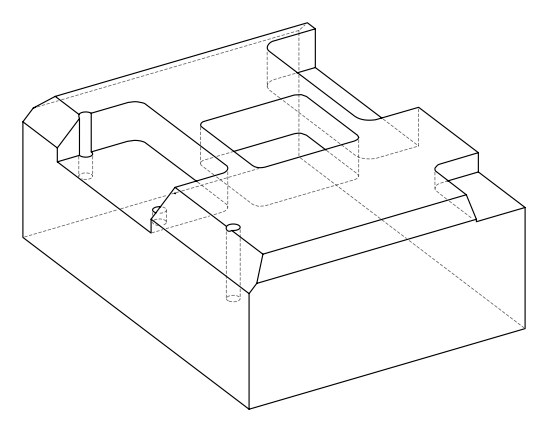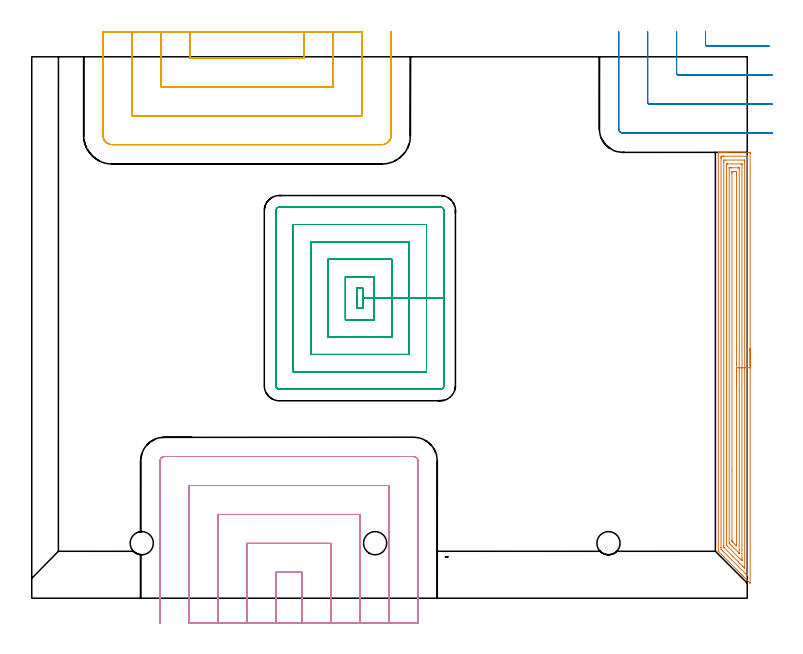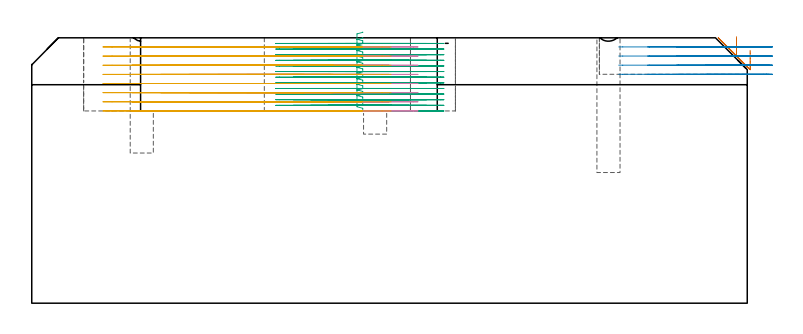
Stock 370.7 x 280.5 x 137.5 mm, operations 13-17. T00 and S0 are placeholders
(PLAN: 17 operations, 10 tool changes, 119.6 min)
(1 SPOT_DRILL | STEP1POCKET | NXT0321_9005460120000 | 0.03 min | 1 mm3)
(2 SPOT_DRILL_1 | STEP1POCKET_1 | NXT0321_9005460120000 | 0.04 min | 4176 mm3)
(3 SPOT_DRILL_2 | STEP1POCKET_2 | NXT0321_9005460120000 | 0.03 min | 1 mm3)
(4 DRILL_BLIND_HOLE_INTO_CENTER | STEP1POCKET | UGT0301_197 | 0.25 min | 2758 mm3)
(5 DRILL_TO_ENLARGE_BLIND_HOLE | STEP1POCKET | UGT0301_373 | 0.25 min | 3972 mm3)
(6 DRILL_BLIND_HOLE_INTO_CENTER_1 | STEP1POCKET_1 | UGT0301_197 | 0.07 min | 513 mm3)
(7 DRILL_TO_ENLARGE_BLIND_HOLE_1 | STEP1POCKET_1 | UGT0301_373 | 0.07 min | 937 mm3)
(8 DRILL_BLIND_HOLE_INTO_CENTER_2 | STEP1POCKET_2 | UGT0301_197 | 0.29 min | 3238 mm3)
(9 DRILL_TO_ENLARGE_BLIND_HOLE_2 | STEP1POCKET_2 | UGT0301_373 | 0.29 min | 4631 mm3)
(10 AREA_MILL | FG_CHAMFER_SURFACE | UGT0205_001 | 4.12 min | 19080 mm3)
(11 AREA_MILL_1 | FG_CHAMFER_SURFACE_1 | UGT0205_001 | 11.64 min | 49829 mm3)
(12 AREA_MILL_2 | FG_CHAMFER_SURFACE_2 | UGT0205_001 | 10.84 min | 24835 mm3)
(13 AREA_MILL_3 | FG_CHAMFER_SURFACE_3 | UGT0205_001 | 10.66 min | 29915 mm3)
(14 MILL_CORNER_NOTCH_RECTANGULAR | CORNER_NOTCH_RECTANGULAR | UGT0201_094 | Follow Part, ap 5, ae 75% | 3.12 min | 70063 mm3)
(15 MILL_RECTANGULAR_POCKET | POCKET_RECTANGULAR_STRAIGHT | NXT0201_011 | Follow Part, ap 3, ae 75% | 31.39 min | 396981 mm3)
(16 MILL_SLOT | SLOT_PARTIAL_RECTANGULAR | UGT0201_094 | Follow Part, ap 5, ae 75% | 24.86 min | 471760 mm3)
(17 MILL_SLOT_1 | SLOT_PARTIAL_RECTANGULAR_1 | UGT0201_094 | Follow Part, ap 5, ae 75% | 21.69 min | 352625 mm3)
(TOOL NXT0321_9005460120000 | NC Spot Drill, 142deg, 12mm, Carbide, Uncoated | D12 PA142 FL30 Z2)
(TOOL UGT0301_197 | Twist Drill 7.8 mm | D7.8 PA118 FL73 Z2)
(TOOL UGT0301_373 | Twist Drill Flat Bottom 12 mm | D12 PA180 FL101 Z2)
(TOOL UGT0205_001 | Chamfer Mill 20 x 3 x 45 deg. | D20 FL50 Z2)
(TOOL UGT0201_094 | End mill 20 mm | D20 FL38 Z4)
(TOOL NXT0201_011 | ENDMILL 12mm [2P460-1200-NA 1630] | D12 FL38 Z6)
(OP 13 AREA_MILL_3)
G17 G21 G94 G90
T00 M6
G54
G17 G0 G90 X372.2 Y129.4 S1061 M3
G43 Z147.5 H0
Z131.
G94 G1 Y129.362 Z130.128 F250.
Y129.248 Z129.264
Y129.059 Z128.412
Y128.797 Z127.58
Y128.463 Z126.774
Y128.06 Z126.
Y127.592 Z125.264
Y127.06 Z124.572
Y126.471 Z123.929
Y125.828 Z123.34
Y125.136 Z122.809
Y124.4 Z122.34
Y123.626 Z121.937
Y122.82 Z121.603
Y121.988 Z121.341
Y121.136 Z121.152
Y120.272 Z121.038
Y119.4 Z121.
Y7.983
X372.199 Y7.948 Z121.001
X372.193 Y7.819 Z121.006
X372.052 Y7.948 Z121.148
X368.93 Y11.069 Z124.268
X368.766 Y11.232 Z124.429
X368.607 Y11.392 Z124.591
X368.485 Y11.514 Z124.713
X368.328 Y11.67 Z124.867
X368.177 Y11.822 Z125.021
X368.039 Y11.96 Z125.159
X367.89 Y12.108 Z125.305
X367.747 Y12.252 Z125.451
X367.593 Y12.406 Z125.605
X367.452 Y12.546 Z125.743
X367.317 Y12.682 Z125.881
X367.147 Y12.852 Z126.051
X358.696 Y21.303 Z134.503
X355.977 Y24.023 Z137.222
X355.798 Y24.204 Z137.4
X355.704 Y24.306 Z137.489
X355.7 Y24.443 Z137.5
Y230.852
X355.702 Y230.99 Z137.488
X355.82 Y230.997 Z137.372
X355.945 Y231. Z137.254
X356.651 Z136.549
X357.24 Z135.96
X357.821 Z135.375
X358.111 Z135.085
X358.696 Z134.5
X358.987 Z134.21
X359.572 Z133.623
X360.155 Z133.04
X371.83 Z121.367
X372.127 Y230.996 Z121.07
X372.192 Y230.99 Z121.005
X372.199 Y230.923 Z120.999
X372.2 Y230.406 Z121.
Y119.4
X370.786 Z122.414
X370.785 Y11.96 Z122.415
X370.784 Y11.752 Z122.416
X370.781 Y11.701 Z122.419
X370.78 Y11.686 Z122.42
X370.774 Y11.688 Z122.426
X370.722 Y11.735 Z122.478
X370.49 Y11.96 Z122.71
X357.821 Y24.63 Z135.379
X357.122 Y25.335 Z136.078
X357.116 Y26.053 Z136.084
X357.115 Y26.226 Z136.085
X357.114 Y227.731 Z136.086
X357.115 Y228.45 Z136.085
X357.117 Y228.623 Z136.083
X357.121 Y228.973 Z136.079
X357.459 Y228.992 Z135.741
X357.821 Y228.997 Z135.379
X358.326 Y229. Z134.874
X358.696 Z134.504
X370.585 Z122.615
X370.73 Y228.997 Z122.47
X370.755 Y228.995 Z122.445
X370.776 Y228.991 Z122.424
X370.779 Y228.96 Z122.421
X370.784 Y228.797 Z122.416
X370.785 Y228.623 Z122.415
X370.786 Y119.4 Z122.414
X369.372 Z123.828
X369.371 Y16.248 Z123.829
X369.37 Y16.076 Z123.83
X369.364 Y15.735 Z123.836
X369.36 Y15.55 Z123.84
X369.307 Y15.599 Z123.893
X369.204 Y15.699 Z123.996
X368.481 Y16.418 Z124.719
X358.696 Y26.204 Z134.504
X358.675 Y26.226 Z134.525
X358.536 Y26.39 Z134.664
X358.53 Y27.118 Z134.67
X358.529 Y27.288 Z134.671
Y225.948
X358.53 Y226.118 Z134.67
X358.536 Y226.84 Z134.664
X358.546 Y226.993 Z134.654
X359.572 Y227. Z133.628
X369.048 Y226.999 Z124.152
X369.204 Y226.995 Z123.996
X369.354 Y226.99 Z123.846
X369.364 Y226.84 Z123.836
X369.368 Y226.673 Z123.832
X369.371 Y225.948 Z123.829
Y225.777
X369.372 Y119.4 Z123.828
X367.957 Z125.243
Y20.362
X367.956 Y19.985 Z125.244
X367.953 Y19.475 Z125.247
X367.951 Y19.416 Z125.249
X367.702 Y19.653 Z125.498
X367.538 Y19.812 Z125.662
X360.232 Y27.118 Z132.968
X360.009 Y27.348 Z133.191
X359.949 Y27.413 Z133.251
X359.947 Y27.44 Z133.253
X359.944 Y27.503 Z133.256
X359.943 Y27.632 Z133.257
Y224.165
X359.944 Y224.678 Z133.256
X359.946 Y224.85 Z133.254
X359.95 Y224.978 Z133.25
X360.038 Y224.99 Z133.162
X360.448 Y224.999 Z132.752
X360.503 Y225. Z132.697
X367.508 Z125.692
X367.859 Y224.993 Z125.341
X367.941 Y224.99 Z125.259
X367.95 Y224.94 Z125.25
X367.953 Y224.879 Z125.247
X367.957 Y224.543 Z125.243
Y119.4
X366.543 Z126.657
Y23.551
X366.541 Y23.37 Z126.659
X366.538 Y23.281 Z126.662
X366.537 Y23.274 Z126.663
X366.526 Y23.28 Z126.674
X366.498 Y23.304 Z126.702
X366.433 Y23.366 Z126.767
X362.199 Y27.6 Z131.001
X361.792 Y28.009 Z131.408
X361.37 Y28.44 Z131.83
X361.358 Y28.866 Z131.842
X361.357 Y28.901 Z131.843
X361.358 Y222.81 Z131.842
X361.359 Y222.917 Z131.841
X361.361 Y222.97 Z131.839
X361.363 Y222.988 Z131.837
X361.39 Y222.99 Z131.81
X361.594 Y222.998 Z131.606
X362.199 Y223. Z131.001
X362.467 Z130.733
X365.97 Y222.999 Z127.23
X366.422 Y222.993 Z126.778
X366.528 Y222.99 Z126.672
X366.537 Y222.983 Z126.663
X366.539 Y222.964 Z126.661
X366.541 Y222.915 Z126.659
X366.543 Y222.815 Z126.657
Y222.416
Y119.4
X365.129 Z128.071
Y27.701 Z128.072
X365.126 Y27.392 Z128.074
X365.122 Y27.187 Z128.078
X365.119 Y27.14 Z128.081
X365.088 Y27.167 Z128.112
X365.018 Y27.233 Z128.182
X364.826 Y27.423 Z128.374
X363.348 Y28.901 Z129.852
X363.074 Y29.18 Z130.126
X362.778 Y29.489 Z130.422
X362.774 Y29.793 Z130.426
X362.772 Y30.101 Z130.428
X362.771 Y66.377 Z130.429
Y220.015
X362.774 Y220.598 Z130.426
X362.778 Y220.901 Z130.422
X362.785 Y220.99 Z130.415
X362.877 Y220.994 Z130.323
X363.074 Y220.997 Z130.126
X363.556 Y221. Z129.644
X364.431 Z128.769
X364.826 Y220.999 Z128.374
X364.957 Y220.997 Z128.243
X365.062 Y220.992 Z128.138
X365.122 Y220.986 Z128.078
X365.124 Y220.907 Z128.076
X365.127 Y220.598 Z128.073
X365.129 Y220.29 Z128.071
Y219.707
Y119.4
Y118.528 Z128.109
Y117.664 Z128.223
Y116.812 Z128.412
Y115.98 Z128.674
Y115.174 Z129.008
Y114.4 Z129.411
Y113.664 Z129.88
Y112.972 Z130.411
Y112.329 Z131.
Y111.74 Z131.643
Y111.208 Z132.335
Y110.74 Z133.071
Y110.337 Z133.845
Y110.003 Z134.651
Y109.741 Z135.483
Y109.552 Z136.335
Y109.438 Z137.2
Y109.4 Z138.071
G0 Z147.5
M5
M2
(OP 14 MILL_CORNER_NOTCH_RECTANGULAR)
G17 G21 G94 G90
T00 M6
G54
G17 G0 G90 X349.1 Y293.5 S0 M3
G43 Z147.5 H0
Z132.775
G94 G1 Y290.5 F250.
Y286.995 F500.
G3 X350.095 Y286. R1.
G1 X379.052
X382.052 F250.
G0 Z147.5
X334.1 Y293.5
Z132.775
G1 Y290.5
Y271.995 F500.
G3 X335.095 Y271. R1.
G1 X380.7
X383.7 F250.
G0 Z147.5
X319.1 Y293.5
Z132.775
G1 Y290.5
Y256.995 F500.
G3 X320.095 Y256. R1.
G1 X380.7
X383.7 F250.
G0 Z147.5
X304.1 Y293.5
Z132.775
G1 Y290.5
Y243.1 F500.
G3 X306.2 Y241. R2.1
G1 X380.7
X383.7 F250.
G0 Z147.5
X349.1 Y293.5
Z128.05
G1 Y290.5
Y286.995 F500.
G3 X350.095 Y286. R1.
G1 X379.052
X382.052 F250.
G0 Z147.5
X334.1 Y293.5
Z128.05
G1 Y290.5
Y271.995 F500.
G3 X335.095 Y271. R1.
G1 X380.7
X383.7 F250.
G0 Z147.5
X319.1 Y293.5
Z128.05
G1 Y290.5
Y256.995 F500.
G3 X320.095 Y256. R1.
G1 X380.7
X383.7 F250.
G0 Z147.5
X304.1 Y293.5
Z128.05
G1 Y290.5
Y243.1 F500.
G3 X306.2 Y241. R2.1
G1 X380.7
X383.7 F250.
G0 Z147.5
X349.1 Y293.5
Z123.325
G1 Y290.5
Y286.995 F500.
G3 X350.095 Y286. R1.
G1 X379.052
X382.052 F250.
G0 Z147.5
X334.1 Y293.5
Z123.325
G1 Y290.5
Y271.995 F500.
G3 X335.095 Y271. R1.
G1 X380.7
X383.7 F250.
G0 Z147.5
X319.1 Y293.5
Z123.325
G1 Y290.5
Y256.995 F500.
G3 X320.095 Y256. R1.
G1 X380.7
X383.7 F250.
G0 Z147.5
X304.1 Y293.5
Z123.325
G1 Y290.5
Y243.1 F500.
G3 X306.2 Y241. R2.1
G1 X380.7
X383.7 F250.
G0 Z147.5
X349.1 Y293.5
Z118.6
G1 Y290.5
Y286.995 F500.
G3 X350.095 Y286. R1.
G1 X379.052
X382.052 F250.
G0 Z147.5
X334.1 Y293.5
Z118.6
G1 Y290.5
Y271.995 F500.
G3 X335.095 Y271. R1.
G1 X380.7
X383.7 F250.
G0 Z147.5
X319.1 Y293.5
Z118.6
G1 Y290.5
Y256.995 F500.
G3 X320.095 Y256. R1.
G1 X380.7
X383.7 F250.
G0 Z147.5
X304.1 Y293.5
Z118.6
G1 Y290.5
Y243.1 F500.
G3 X306.2 Y241. R2.1
G1 X380.7
X383.7 F250.
G0 Z147.5
M5
M2
(OP 15 MILL_RECTANGULAR_POCKET)
G17 G21 G94 G90
T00 M6
G54
G17 G0 G90 X171.5 Y159.974 S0 M3
G43 Z147.5 H1
Z140.5
G94 G1 Y160.6 Z140.332 F250.
X168.5 Z139.528
Y150.3 Z136.768
X171.5 Z135.964
Y155.45 Z134.585
Y160.6 F500.
X168.5
Y150.3
X171.5
Y155.45
X177.5
Y166.6
X162.5
Y144.3
X177.5
Y155.45
X186.5
Y175.6
X153.5
Y135.3
X186.5
Y155.45
X195.5
Y184.6
X144.5
Y126.3
X195.5
Y155.45
X204.5
Y193.6
X135.5
Y117.3
X204.5
Y155.45
X213.5
Y200.8
G3 X211.7 Y202.6 R1.8
G1 X128.3
G3 X126.5 Y200.8 R1.8
G1 Y110.1
G3 X128.3 Y108.3 R1.8
G1 X211.7
G3 X213.5 Y110.1 R1.8
G1 Y155.45
Y156.45
G0 X171.5 Y159.974 Z137.585
G1 Y160.6 Z137.417 F250.
X168.5 Z136.613
Y150.3 Z133.853
X171.5 Z133.049
Y155.45 Z131.669
Y160.6 F500.
X168.5
Y150.3
X171.5
Y155.45
X177.5
Y166.6
X162.5
Y144.3
X177.5
Y155.45
X186.5
Y175.6
X153.5
Y135.3
X186.5
Y155.45
X195.5
Y184.6
X144.5
Y126.3
X195.5
Y155.45
X204.5
Y193.6
X135.5
Y117.3
X204.5
Y155.45
X213.5
Y200.8
G3 X211.7 Y202.6 R1.8
G1 X128.3
G3 X126.5 Y200.8 R1.8
G1 Y110.1
G3 X128.3 Y108.3 R1.8
G1 X211.7
G3 X213.5 Y110.1 R1.8
G1 Y155.45
Y156.45
G0 X171.5 Y159.974 Z134.669
G1 Y160.6 Z134.501 F250.
X168.5 Z133.697
Y150.3 Z130.938
X171.5 Z130.134
Y155.45 Z128.754
Y160.6 F500.
X168.5
Y150.3
X171.5
Y155.45
X177.5
Y166.6
X162.5
Y144.3
X177.5
Y155.45
X186.5
Y175.6
X153.5
Y135.3
X186.5
Y155.45
X195.5
Y184.6
X144.5
Y126.3
X195.5
Y155.45
X204.5
Y193.6
X135.5
Y117.3
X204.5
Y155.45
X213.5
Y200.8
G3 X211.7 Y202.6 R1.8
G1 X128.3
G3 X126.5 Y200.8 R1.8
G1 Y110.1
G3 X128.3 Y108.3 R1.8
G1 X211.7
G3 X213.5 Y110.1 R1.8
G1 Y155.45
Y156.45
G0 X171.5 Y159.974 Z131.754
G1 Y160.6 Z131.586 F250.
X168.5 Z130.782
Y150.3 Z128.022
X171.5 Z127.218
Y155.45 Z125.838
Y160.6 F500.
X168.5
Y150.3
X171.5
Y155.45
X177.5
Y166.6
X162.5
Y144.3
X177.5
Y155.45
X186.5
Y175.6
X153.5
Y135.3
X186.5
Y155.45
X195.5
Y184.6
X144.5
Y126.3
X195.5
Y155.45
X204.5
Y193.6
X135.5
Y117.3
X204.5
Y155.45
X213.5
Y200.8
G3 X211.7 Y202.6 R1.8
G1 X128.3
G3 X126.5 Y200.8 R1.8
G1 Y110.1
G3 X128.3 Y108.3 R1.8
G1 X211.7
G3 X213.5 Y110.1 R1.8
G1 Y155.45
Y156.45
G0 X171.5 Y159.974 Z128.838
G1 Y160.6 Z128.671 F250.
X168.5 Z127.867
Y150.3 Z125.107
X171.5 Z124.303
Y155.45 Z122.923
Y160.6 F500.
X168.5
Y150.3
X171.5
Y155.45
X177.5
Y166.6
X162.5
Y144.3
X177.5
Y155.45
X186.5
Y175.6
X153.5
Y135.3
X186.5
Y155.45
X195.5
Y184.6
X144.5
Y126.3
X195.5
Y155.45
X204.5
Y193.6
X135.5
Y117.3
X204.5
Y155.45
X213.5
Y200.8
G3 X211.7 Y202.6 R1.8
G1 X128.3
G3 X126.5 Y200.8 R1.8
G1 Y110.1
G3 X128.3 Y108.3 R1.8
G1 X211.7
G3 X213.5 Y110.1 R1.8
G1 Y155.45
Y156.45
G0 X171.5 Y159.974 Z125.923
G1 Y160.6 Z125.755 F250.
X168.5 Z124.951
Y150.3 Z122.191
X171.5 Z121.388
Y155.45 Z120.008
Y160.6 F500.
X168.5
Y150.3
X171.5
Y155.45
X177.5
Y166.6
X162.5
Y144.3
X177.5
Y155.45
X186.5
Y175.6
X153.5
Y135.3
X186.5
Y155.45
X195.5
Y184.6
X144.5
Y126.3
X195.5
Y155.45
X204.5
Y193.6
X135.5
Y117.3
X204.5
Y155.45
X213.5
Y200.8
G3 X211.7 Y202.6 R1.8
G1 X128.3
G3 X126.5 Y200.8 R1.8
G1 Y110.1
G3 X128.3 Y108.3 R1.8
G1 X211.7
G3 X213.5 Y110.1 R1.8
G1 Y155.45
Y156.45
G0 X171.5 Y159.974 Z123.008
G1 Y160.6 Z122.84 F250.
X168.5 Z122.036
Y150.3 Z119.276
X171.5 Z118.472
Y155.45 Z117.092
Y160.6 F500.
X168.5
Y150.3
X171.5
Y155.45
X177.5
Y166.6
X162.5
Y144.3
X177.5
Y155.45
X186.5
Y175.6
X153.5
Y135.3
X186.5
Y155.45
X195.5
Y184.6
X144.5
Y126.3
X195.5
Y155.45
X204.5
Y193.6
X135.5
Y117.3
X204.5
Y155.45
X213.5
Y200.8
G3 X211.7 Y202.6 R1.8
G1 X128.3
G3 X126.5 Y200.8 R1.8
G1 Y110.1
G3 X128.3 Y108.3 R1.8
G1 X211.7
G3 X213.5 Y110.1 R1.8
G1 Y155.45
Y156.45
G0 X171.5 Y159.974 Z120.092
G1 Y160.6 Z119.924 F250.
X168.5 Z119.121
Y150.3 Z116.361
X171.5 Z115.557
Y155.45 Z114.177
Y160.6 F500.
X168.5
Y150.3
X171.5
Y155.45
X177.5
Y166.6
X162.5
Y144.3
X177.5
Y155.45
X186.5
Y175.6
X153.5
Y135.3
X186.5
Y155.45
X195.5
Y184.6
X144.5
Y126.3
X195.5
Y155.45
X204.5
Y193.6
X135.5
Y117.3
X204.5
Y155.45
X213.5
Y200.8
G3 X211.7 Y202.6 R1.8
G1 X128.3
G3 X126.5 Y200.8 R1.8
G1 Y110.1
G3 X128.3 Y108.3 R1.8
G1 X211.7
G3 X213.5 Y110.1 R1.8
G1 Y155.45
Y156.45
G0 X171.5 Y159.974 Z117.177
G1 Y160.6 Z117.009 F250.
X168.5 Z116.205
Y150.3 Z113.445
X171.5 Z112.641
Y155.45 Z111.262
Y160.6 F500.
X168.5
Y150.3
X171.5
Y155.45
X177.5
Y166.6
X162.5
Y144.3
X177.5
Y155.45
X186.5
Y175.6
X153.5
Y135.3
X186.5
Y155.45
X195.5
Y184.6
X144.5
Y126.3
X195.5
Y155.45
X204.5
Y193.6
X135.5
Y117.3
X204.5
Y155.45
X213.5
Y200.8
G3 X211.7 Y202.6 R1.8
G1 X128.3
G3 X126.5 Y200.8 R1.8
G1 Y110.1
G3 X128.3 Y108.3 R1.8
G1 X211.7
G3 X213.5 Y110.1 R1.8
G1 Y155.45
Y156.45
G0 X171.5 Y159.974 Z114.262
G1 Y160.6 Z114.094 F250.
X168.5 Z113.29
Y150.3 Z110.53
X171.5 Z109.726
Y155.45 Z108.346
Y160.6 F500.
X168.5
Y150.3
X171.5
Y155.45
X177.5
Y166.6
X162.5
Y144.3
X177.5
Y155.45
X186.5
Y175.6
X153.5
Y135.3
X186.5
Y155.45
X195.5
Y184.6
X144.5
Y126.3
X195.5
Y155.45
X204.5
Y193.6
X135.5
Y117.3
X204.5
Y155.45
X213.5
Y200.8
G3 X211.7 Y202.6 R1.8
G1 X128.3
G3 X126.5 Y200.8 R1.8
G1 Y110.1
G3 X128.3 Y108.3 R1.8
G1 X211.7
G3 X213.5 Y110.1 R1.8
G1 Y155.45
Y156.45
G0 X171.5 Y159.974 Z111.346
G1 Y160.6 Z111.178 F250.
X168.5 Z110.374
Y150.3 Z107.615
X171.5 Z106.811
Y155.45 Z105.431
Y160.6 F500.
X168.5
Y150.3
X171.5
Y155.45
X177.5
Y166.6
X162.5
Y144.3
X177.5
Y155.45
X186.5
Y175.6
X153.5
Y135.3
X186.5
Y155.45
X195.5
Y184.6
X144.5
Y126.3
X195.5
Y155.45
X204.5
Y193.6
X135.5
Y117.3
X204.5
Y155.45
X213.5
Y200.8
G3 X211.7 Y202.6 R1.8
G1 X128.3
G3 X126.5 Y200.8 R1.8
G1 Y110.1
G3 X128.3 Y108.3 R1.8
G1 X211.7
G3 X213.5 Y110.1 R1.8
G1 Y155.45
Y156.45
G0 X171.5 Y159.974 Z108.431
G1 Y160.6 Z108.263 F250.
X168.5 Z107.459
Y150.3 Z104.699
X171.5 Z103.895
Y155.45 Z102.515
Y160.6 F500.
X168.5
Y150.3
X171.5
Y155.45
X177.5
Y166.6
X162.5
Y144.3
X177.5
Y155.45
X186.5
Y175.6
X153.5
Y135.3
X186.5
Y155.45
X195.5
Y184.6
X144.5
Y126.3
X195.5
Y155.45
X204.5
Y193.6
X135.5
Y117.3
X204.5
Y155.45
X213.5
Y200.8
G3 X211.7 Y202.6 R1.8
G1 X128.3
G3 X126.5 Y200.8 R1.8
G1 Y110.1
G3 X128.3 Y108.3 R1.8
G1 X211.7
G3 X213.5 Y110.1 R1.8
G1 Y155.45
Y156.45
G0 X171.5 Y159.974 Z105.515
G1 Y160.6 Z105.348 F250.
X168.5 Z104.544
Y150.3 Z101.784
X171.5 Z100.98
Y155.45 Z99.6
Y160.6 F500.
X168.5
Y150.3
X171.5
Y155.45
X177.5
Y166.6
X162.5
Y144.3
X177.5
Y155.45
X186.5
Y175.6
X153.5
Y135.3
X186.5
Y155.45
X195.5
Y184.6
X144.5
Y126.3
X195.5
Y155.45
X204.5
Y193.6
X135.5
Y117.3
X204.5
Y155.45
X213.5
Y200.8
G3 X211.7 Y202.6 R1.8
G1 X128.3
G3 X126.5 Y200.8 R1.8
G1 Y110.1
G3 X128.3 Y108.3 R1.8
G1 X211.7
G3 X213.5 Y110.1 R1.8
G1 Y155.45
Y156.45
G0 Z147.5
M5
M2
(OP 16 MILL_SLOT)
G17 G21 G94 G90
T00 M6
G54
G17 G0 G90 X140.1 Y-13. S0 M3
G43 Z147.5 H0
Z132.762
G94 G1 Y-10. F250.
Y13.4 F500.
X126.4
Y-10.
Y-13. F250.
X155.1
Y-10.
Y28.4 F500.
X111.4
Y-10.
Y-13. F250.
X170.1
Y-10.
Y43.4 F500.
X96.4
Y-10.
Y-13. F250.
X185.1
Y-10.
Y58.4 F500.
X81.4
Y-10.
Y-13. F250.
X200.1
Y-10.
Y71. F500.
G3 X197.7 Y73.4 R2.4
G1 X68.8
G3 X66.4 Y71. R2.4
G1 Y-10.
Y-13. F250.
G0 X140.1 Z128.025
G1 Y-10.
Y13.4 F500.
X126.4
Y-10.
Y-13. F250.
X155.1
Y-10.
Y28.4 F500.
X111.4
Y-10.
Y-13. F250.
X170.1
Y-10.
Y43.4 F500.
X96.4
Y-10.
Y-13. F250.
X185.1
Y-10.
Y58.4 F500.
X81.4
Y-10.
Y-13. F250.
X200.1
Y-10.
Y71. F500.
G3 X197.7 Y73.4 R2.4
G1 X68.8
G3 X66.4 Y71. R2.4
G1 Y-10.
Y-13. F250.
G0 X140.1 Z123.287
G1 Y-10.
Y13.4 F500.
X126.4
Y-10.
Y-13. F250.
X155.1
Y-10.
Y28.4 F500.
X111.4
Y-10.
Y-13. F250.
X170.1
Y-10.
Y43.4 F500.
X96.4
Y-10.
Y-13. F250.
X185.1
Y-10.
Y58.4 F500.
X81.4
Y-10.
Y-13. F250.
X200.1
Y-10.
Y71. F500.
G3 X197.7 Y73.4 R2.4
G1 X68.8
G3 X66.4 Y71. R2.4
G1 Y-10.
Y-13. F250.
G0 X140.1 Z118.55
G1 Y-10.
Y13.4 F500.
X126.4
Y-10.
Y-13. F250.
X155.1
Y-10.
Y28.4 F500.
X111.4
Y-10.
Y-13. F250.
X170.1
Y-10.
Y43.4 F500.
X96.4
Y-10.
Y-13. F250.
X185.1
Y-10.
Y58.4 F500.
X81.4
Y-10.
Y-13. F250.
X200.1
Y-10.
Y71. F500.
G3 X197.7 Y73.4 R2.4
G1 X68.8
G3 X66.4 Y71. R2.4
G1 Y-10.
Y-13. F250.
G0 X140.1 Z113.812
G1 Y-10.
Y13.4 F500.
X126.4
Y-10.
Y-13. F250.
X155.1
Y-10.
Y28.4 F500.
X111.4
Y-10.
Y-13. F250.
X170.1
Y-10.
Y43.4 F500.
X96.4
Y-10.
Y-13. F250.
X185.1
Y-10.
Y58.4 F500.
X81.4
Y-10.
Y-13. F250.
X200.1
Y-10.
Y71. F500.
G3 X197.7 Y73.4 R2.4
G1 X68.8
G3 X66.4 Y71. R2.4
G1 Y-10.
Y-13. F250.
G0 X140.1 Z109.075
G1 Y-10.
Y13.4 F500.
X126.4
Y-10.
Y-13. F250.
X155.1
Y-10.
Y28.4 F500.
X111.4
Y-10.
Y-13. F250.
X170.1
Y-10.
Y43.4 F500.
X96.4
Y-10.
Y-13. F250.
X185.1
Y-10.
Y58.4 F500.
X81.4
Y-10.
Y-13. F250.
X200.1
Y-10.
Y71. F500.
G3 X197.7 Y73.4 R2.4
G1 X68.8
G3 X66.4 Y71. R2.4
G1 Y-10.
Y-13. F250.
G0 X140.1 Z104.337
G1 Y-10.
Y13.4 F500.
X126.4
Y-10.
Y-13. F250.
X155.1
Y-10.
Y28.4 F500.
X111.4
Y-10.
Y-13. F250.
X170.1
Y-10.
Y43.4 F500.
X96.4
Y-10.
Y-13. F250.
X185.1
Y-10.
Y58.4 F500.
X81.4
Y-10.
Y-13. F250.
X200.1
Y-10.
Y71. F500.
G3 X197.7 Y73.4 R2.4
G1 X68.8
G3 X66.4 Y71. R2.4
G1 Y-10.
Y-13. F250.
G0 X140.1 Z99.6
G1 Y-10.
Y13.4 F500.
X126.4
Y-10.
Y-13. F250.
X155.1
Y-10.
Y28.4 F500.
X111.4
Y-10.
Y-13. F250.
X170.1
Y-10.
Y43.4 F500.
X96.4
Y-10.
Y-13. F250.
X185.1
Y-10.
Y58.4 F500.
X81.4
Y-10.
Y-13. F250.
X200.1
Y-10.
Y71. F500.
G3 X197.7 Y73.4 R2.4
G1 X68.8
G3 X66.4 Y71. R2.4
G1 Y-10.
Y-13. F250.
G0 Z147.5
M5
M2
(OP 17 MILL_SLOT_1)
G17 G21 G94 G90
T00 M6
G54
G17 G0 G90 X81.9 Y293.5 S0 M3
G43 Z147.5 H0
Z132.762
G94 G1 Y290.5 F250.
Y280. F500.
X141.2
Y290.5
Y293.5 F250.
X66.9
Y290.5
Y265. F500.
X156.2
Y290.5
Y293.5 F250.
X51.9
Y290.5
Y250. F500.
X171.2
Y290.5
Y293.5 F250.
X36.9
Y290.5
Y239.7 F500.
G3 X41.6 Y235. R4.7
G1 X181.5
G3 X186.2 Y239.7 R4.7
G1 Y290.5
Y293.5 F250.
G0 X81.9 Z128.025
G1 Y290.5
Y280. F500.
X141.2
Y290.5
Y293.5 F250.
X66.9
Y290.5
Y265. F500.
X156.2
Y290.5
Y293.5 F250.
X51.9
Y290.5
Y250. F500.
X171.2
Y290.5
Y293.5 F250.
X36.9
Y290.5
Y239.7 F500.
G3 X41.6 Y235. R4.7
G1 X181.5
G3 X186.2 Y239.7 R4.7
G1 Y290.5
Y293.5 F250.
G0 X81.9 Z123.287
G1 Y290.5
Y280. F500.
X141.2
Y290.5
Y293.5 F250.
X66.9
Y290.5
Y265. F500.
X156.2
Y290.5
Y293.5 F250.
X51.9
Y290.5
Y250. F500.
X171.2
Y290.5
Y293.5 F250.
X36.9
Y290.5
Y239.7 F500.
G3 X41.6 Y235. R4.7
G1 X181.5
G3 X186.2 Y239.7 R4.7
G1 Y290.5
Y293.5 F250.
G0 X81.9 Z118.55
G1 Y290.5
Y280. F500.
X141.2
Y290.5
Y293.5 F250.
X66.9
Y290.5
Y265. F500.
X156.2
Y290.5
Y293.5 F250.
X51.9
Y290.5
Y250. F500.
X171.2
Y290.5
Y293.5 F250.
X36.9
Y290.5
Y239.7 F500.
G3 X41.6 Y235. R4.7
G1 X181.5
G3 X186.2 Y239.7 R4.7
G1 Y290.5
Y293.5 F250.
G0 X81.9 Z113.812
G1 Y290.5
Y280. F500.
X141.2
Y290.5
Y293.5 F250.
X66.9
Y290.5
Y265. F500.
X156.2
Y290.5
Y293.5 F250.
X51.9
Y290.5
Y250. F500.
X171.2
Y290.5
Y293.5 F250.
X36.9
Y290.5
Y239.7 F500.
G3 X41.6 Y235. R4.7
G1 X181.5
G3 X186.2 Y239.7 R4.7
G1 Y290.5
Y293.5 F250.
G0 X81.9 Z109.075
G1 Y290.5
Y280. F500.
X141.2
Y290.5
Y293.5 F250.
X66.9
Y290.5
Y265. F500.
X156.2
Y290.5
Y293.5 F250.
X51.9
Y290.5
Y250. F500.
X171.2
Y290.5
Y293.5 F250.
X36.9
Y290.5
Y239.7 F500.
G3 X41.6 Y235. R4.7
G1 X181.5
G3 X186.2 Y239.7 R4.7
G1 Y290.5
Y293.5 F250.
G0 X81.9 Z104.337
G1 Y290.5
Y280. F500.
X141.2
Y290.5
Y293.5 F250.
X66.9
Y290.5
Y265. F500.
X156.2
Y290.5
Y293.5 F250.
X51.9
Y290.5
Y250. F500.
X171.2
Y290.5
Y293.5 F250.
X36.9
Y290.5
Y239.7 F500.
G3 X41.6 Y235. R4.7
G1 X181.5
G3 X186.2 Y239.7 R4.7
G1 Y290.5
Y293.5 F250.
G0 X81.9 Z99.6
G1 Y290.5
Y280. F500.
X141.2
Y290.5
Y293.5 F250.
X66.9
Y290.5
Y265. F500.
X156.2
Y290.5
Y293.5 F250.
X51.9
Y290.5
Y250. F500.
X171.2
Y290.5
Y293.5 F250.
X36.9
Y290.5
Y239.7 F500.
G3 X41.6 Y235. R4.7
G1 X181.5
G3 X186.2 Y239.7 R4.7
G1 Y290.5
Y293.5 F250.
G0 Z147.5
M5
M2
